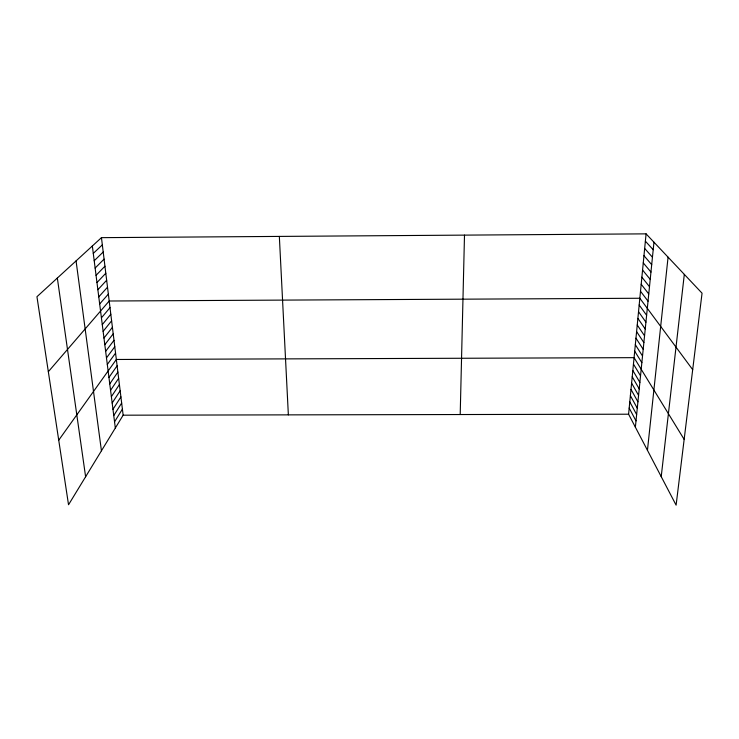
<?xml version="1.0" encoding="UTF-8"?>
<svg xmlns="http://www.w3.org/2000/svg" width="739" height="739" viewBox="0 0 739 739"><rect width="100%" height="100%" fill="white"/><g stroke="black" fill="none" stroke-linecap="round" stroke-linejoin="round"><path stroke-width="1.11" d="M460.203 414.533L464.498 235.122M646.08 233.857L702.05 293.189L676.111 505.143L628.593 414.209L646.08 233.857L101.455 237.653L36.95 296.718L68.533 504.774L123.145 415.189L101.455 237.653M635.374 427.188L653.96 242.207M647.447 450.291L668.074 257.172M661.22 476.646L684.314 274.391M114.545 421.812L122.406 409.129M113.76 415.577L121.667 403.032M112.965 409.314L120.919 396.908M112.171 403.004L120.161 390.755M111.377 396.667L119.404 384.566M110.573 390.303L118.646 378.34M109.76 383.892L117.88 372.087M108.947 377.453L117.113 365.796M58.723 440.185L116.337 359.477L634.071 357.658L684.157 439.409M107.303 364.466L115.561 353.113M106.481 357.916L114.785 346.73M105.649 351.33L114 340.3M104.809 344.707L113.206 333.843M103.968 338.046L112.411 327.34M103.127 331.358L111.617 320.809M102.278 324.624L110.813 314.241M101.419 317.844L110.009 307.646M48.331 371.708L109.196 301.004L639.835 298.26L692.692 369.666M99.663 303.978L108.356 294.122M98.767 296.884L107.506 287.203M97.871 289.743L106.656 280.247M96.966 282.557L105.806 273.254M96.052 275.333L104.947 266.216M95.128 268.063L104.079 259.13M94.204 260.747L103.211 252.017M93.28 253.394L102.333 244.858M123.145 415.189L628.593 414.209M645.369 241.182L653.202 249.736M644.667 248.461L652.454 257.218M643.965 255.703L651.706 264.664M643.263 262.899L650.967 272.054M642.57 270.049L650.228 279.407M641.877 277.162L649.489 286.704M641.193 284.238L648.759 293.965M640.51 291.268L648.038 301.189M639.18 305.004L646.616 315.285M638.533 311.71L645.923 322.167M637.886 318.389L645.239 329.012M637.24 325.021L644.556 335.82M636.602 331.617L643.872 342.591M635.965 338.185L643.198 349.316M635.328 344.707L642.524 356.004M634.699 351.201L641.858 362.664M633.452 364.078L640.537 375.855M632.833 370.461L639.872 382.396M632.214 376.807L639.226 388.908M631.605 383.125L638.57 395.374M630.995 389.407L637.923 401.813M630.385 395.661L637.286 408.205M629.785 401.877L636.639 414.57M629.185 408.057L636.011 420.897M57.337 278.049L85.613 476.757M76.062 260.904L101.437 450.79M92.347 245.995L115.33 428.01M279.342 236.415L288.358 414.865"/></g></svg>
